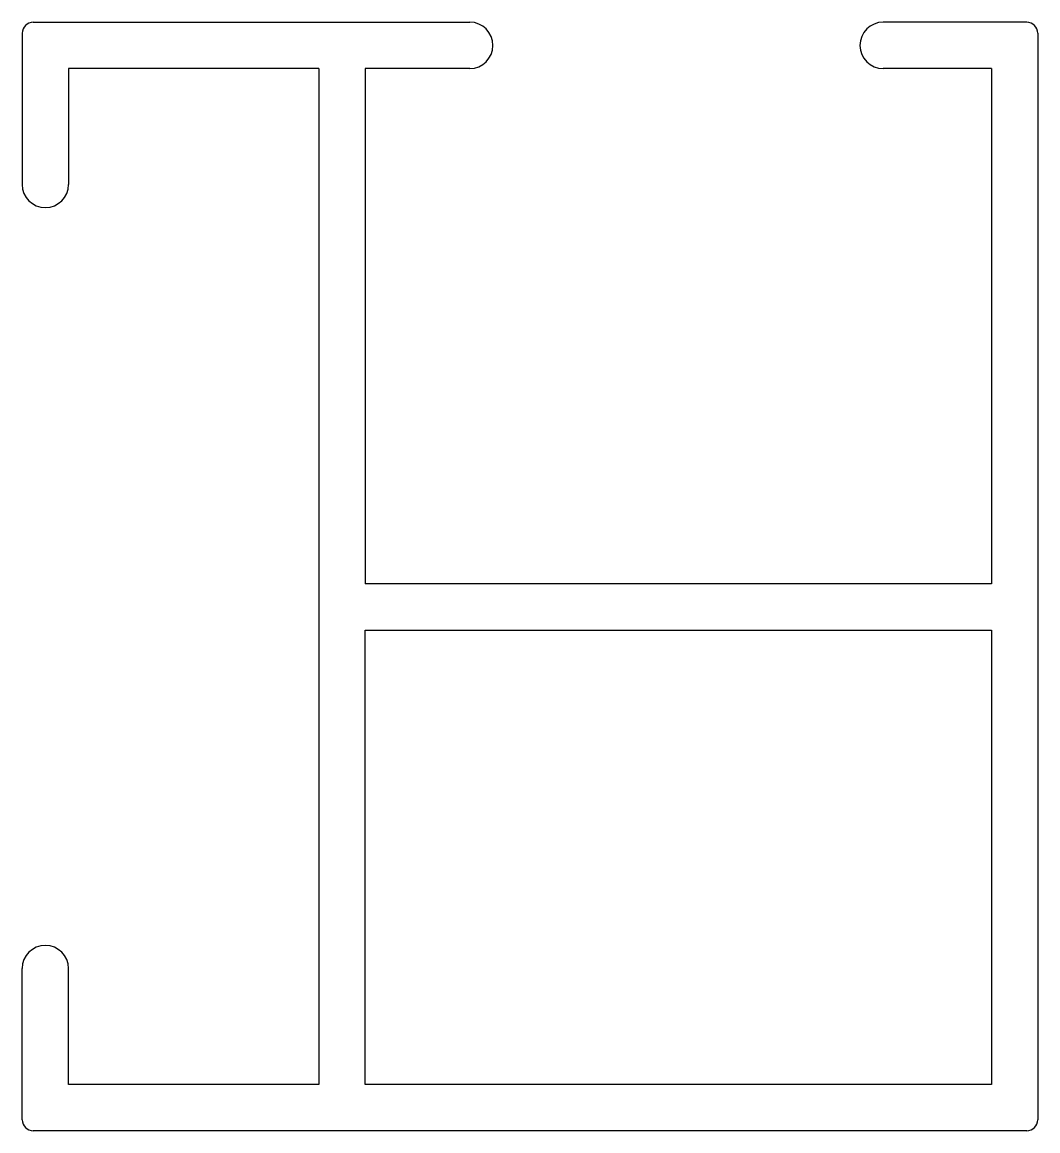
# Model space of a CAD drawing. Extents: x 1873.8 to 1901.2, y 1792 to 1821.9.
import ezdxf

# ---------------------------------------------------------------- set-up
doc = ezdxf.new("R2010")
doc.units = 0
doc.layers.get('0').update_dxf_attribs({"linetype": 'CONTINUOUS'})

msp = doc.modelspace()

# ---------------------------------------------------------------- linework, layer by layer
for p, q in [((1874.134, 1821.875), (1885.909, 1821.875)), ((1900.934, 1821.875), (1897.059, 1821.875)), ((1873.834, 1821.575), (1873.834, 1817.5)), ((1901.234, 1821.575), (1901.234, 1792.275)), ((1875.084, 1820.625), (1875.084, 1817.5)), ((1881.834, 1820.625), (1875.084, 1820.625)), ((1881.834, 1820.625), (1881.834, 1793.225)), ((1885.909, 1820.625), (1883.084, 1820.625)), ((1883.084, 1820.625), (1883.084, 1806.725)), ((1899.984, 1820.625), (1897.059, 1820.625)), ((1899.984, 1820.625), (1899.984, 1806.725)), ((1899.984, 1806.725), (1883.084, 1806.725)), ((1883.084, 1793.225), (1883.084, 1805.475)), ((1883.084, 1805.475), (1899.984, 1805.475)), ((1899.984, 1805.475), (1899.984, 1793.225)), ((1873.834, 1792.275), (1873.834, 1796.35)), ((1875.084, 1793.225), (1875.084, 1796.35)), ((1881.834, 1793.225), (1875.084, 1793.225)), ((1899.984, 1793.225), (1883.084, 1793.225)), ((1900.934, 1791.975), (1874.134, 1791.975))]:
    msp.add_line(p, q)
for centre, radius, start, end in [((1874.134, 1821.575), 0.3, 90, 180), ((1885.909, 1821.25), 0.625, 270, 90), ((1897.059, 1821.25), 0.625, 90, 270), ((1900.934, 1821.575), 0.3, 0, 90), ((1874.459, 1817.5), 0.625, 180, 0), ((1874.459, 1796.35), 0.625, 0, 180), ((1874.134, 1792.275), 0.3, 180, 270), ((1900.934, 1792.275), 0.3, 270, 360)]:
    msp.add_arc(centre, radius, start, end)

doc.saveas('drawing.dxf')
